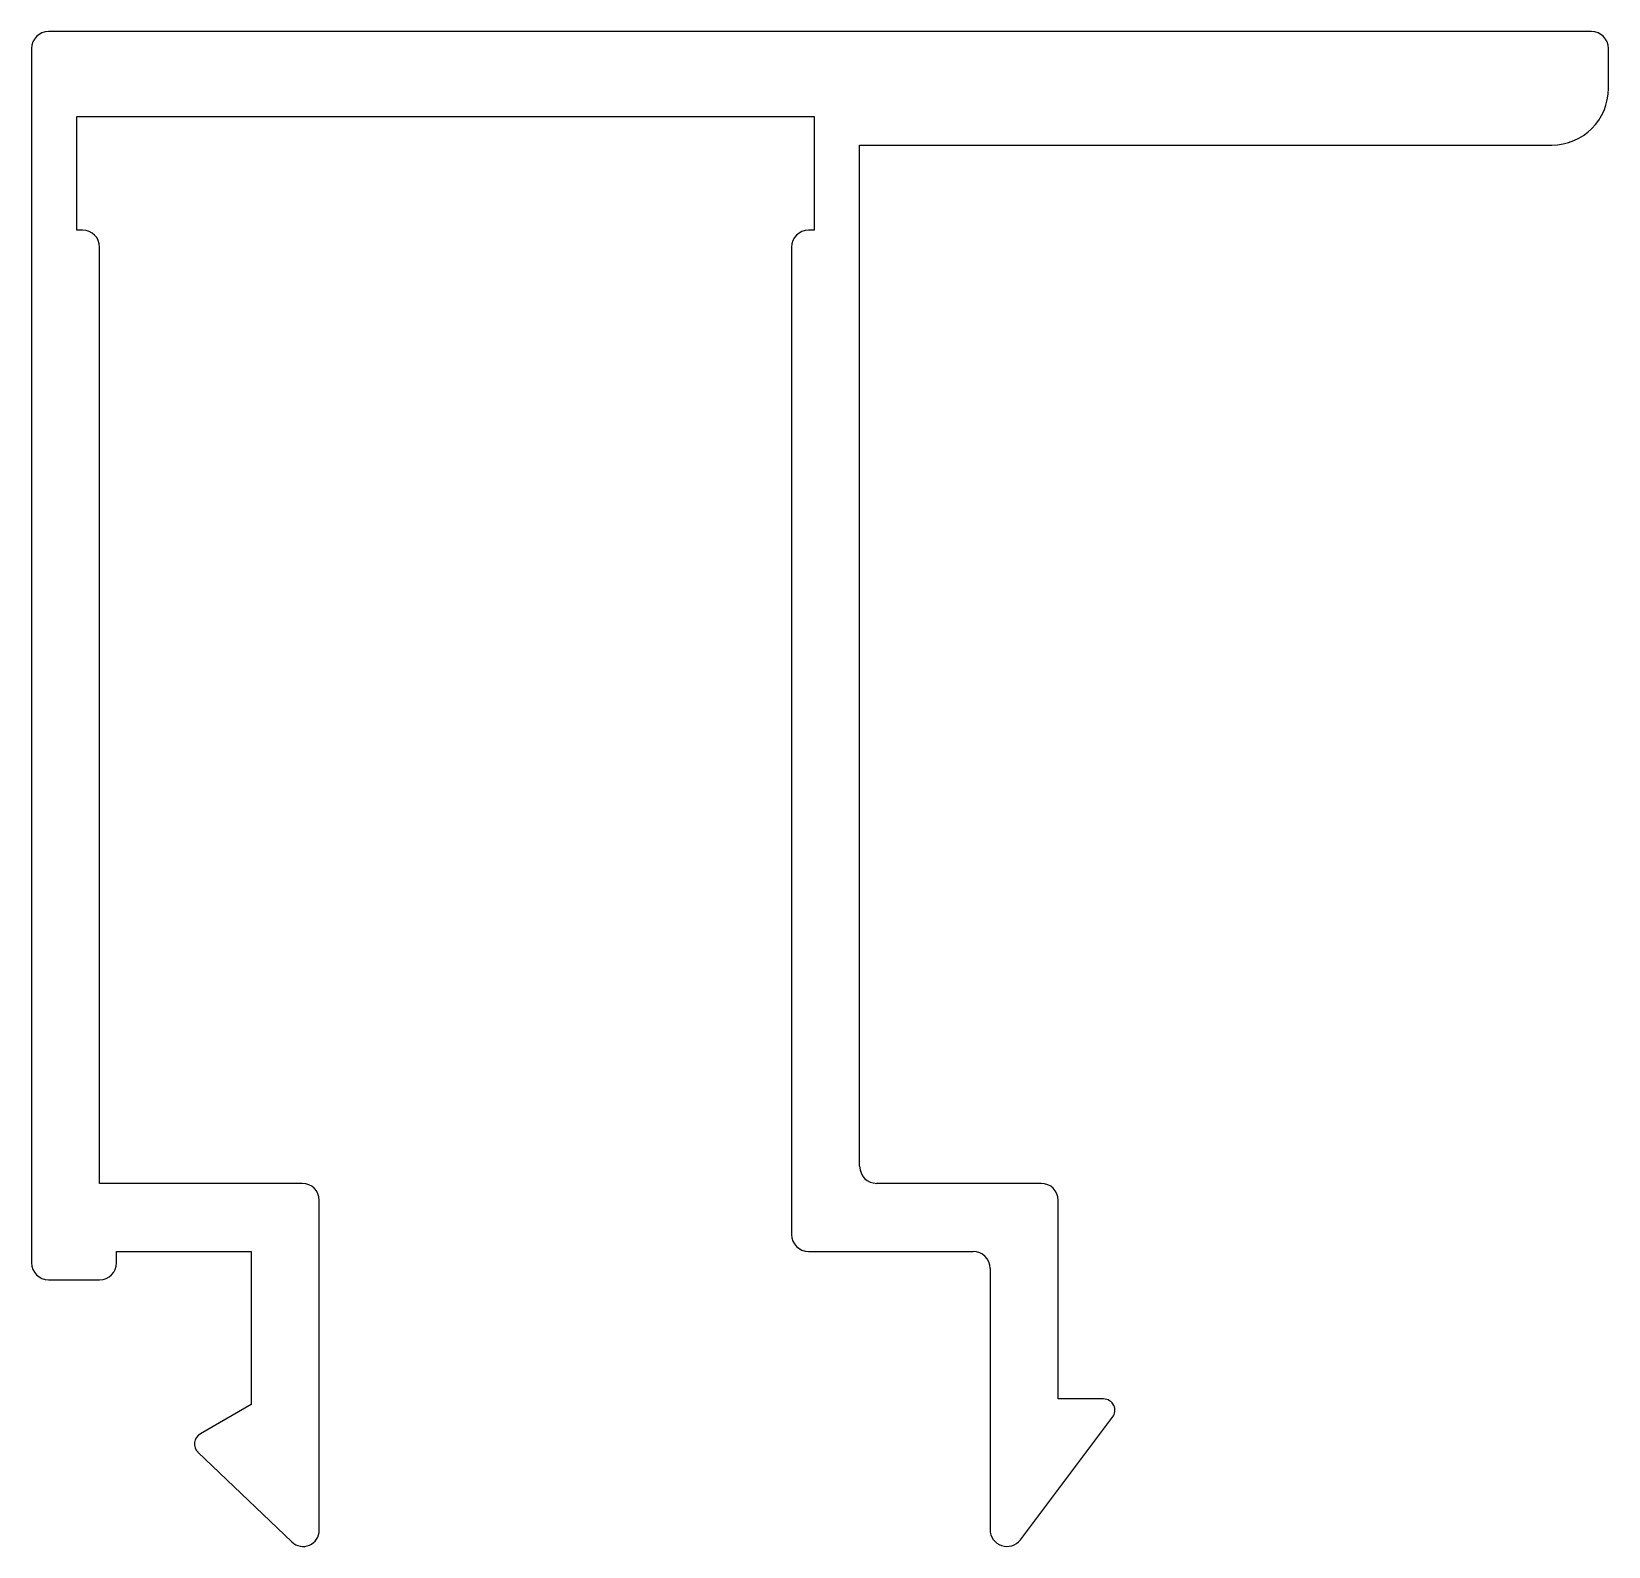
# Model space of a CAD drawing. Extents: x 2381.3 to 2409.1, y 1011 to 1037.7.
import ezdxf

# ---------------------------------------------------------------- set-up
doc = ezdxf.new("R2010")
doc.units = 0
doc.layers.get('0').update_dxf_attribs({"linetype": 'CONTINUOUS'})

msp = doc.modelspace()

# ---------------------------------------------------------------- linework, layer by layer
for p, q in [((2408.78, 1037.706), (2381.58, 1037.706)), ((2381.28, 1037.406), (2381.28, 1016.006)), ((2409.08, 1036.706), (2409.08, 1037.406)), ((2382.08, 1034.206), (2382.08, 1036.206)), ((2382.08, 1036.206), (2395.079, 1036.206)), ((2395.079, 1036.206), (2395.079, 1034.206)), ((2395.879, 1017.706), (2395.879, 1035.706)), ((2395.879, 1035.706), (2408.08, 1035.706)), ((2382.18, 1034.206), (2382.08, 1034.206)), ((2395.079, 1034.206), (2394.979, 1034.206)), ((2382.48, 1017.406), (2382.48, 1033.906)), ((2394.678, 1033.906), (2394.678, 1016.506)), ((2386.053, 1017.406), (2382.48, 1017.406)), ((2399.079, 1017.406), (2396.179, 1017.406)), ((2386.353, 1011.292), (2386.353, 1017.106)), ((2399.379, 1013.606), (2399.379, 1017.106)), ((2382.78, 1016.006), (2382.78, 1016.206)), ((2382.78, 1016.206), (2385.153, 1016.206)), ((2385.153, 1016.206), (2385.153, 1013.506)), ((2394.978, 1016.206), (2397.878, 1016.206)), ((2398.178, 1015.906), (2398.178, 1011.305)), ((2381.58, 1015.706), (2382.48, 1015.706)), ((2400.179, 1013.606), (2399.379, 1013.606)), ((2385.153, 1013.506), (2384.258, 1012.989)), ((2398.712, 1011.12), (2400.336, 1013.282)), ((2384.214, 1012.669), (2385.869, 1011.086))]:
    msp.add_line(p, q)
for centre, radius, start, end in [((2381.58, 1037.406), 0.3, 90, 180), ((2408.78, 1037.406), 0.3, 0, 90), ((2408.08, 1036.706), 1, 270, 0), ((2382.18, 1033.906), 0.3, 0, 90), ((2394.979, 1033.906), 0.3, 90, 180), ((2396.179, 1017.706), 0.3, 180, 270), ((2386.053, 1017.106), 0.3, 360, 90), ((2399.079, 1017.106), 0.3, 360, 90), ((2394.978, 1016.506), 0.3, 180, 270), ((2397.878, 1015.906), 0.3, 0, 90), ((2381.58, 1016.006), 0.3, 180, 270), ((2382.48, 1016.006), 0.3, 270, 0), ((2400.179, 1013.406), 0.2, 321.7681, 90), ((2384.353, 1012.813), 0.2, 118.3849, 226.2603), ((2386.067, 1011.292), 0.286, 226.2603, 0), ((2398.477, 1011.305), 0.299, 180, 321.7681)]:
    msp.add_arc(centre, radius, start, end)

doc.saveas('drawing.dxf')
